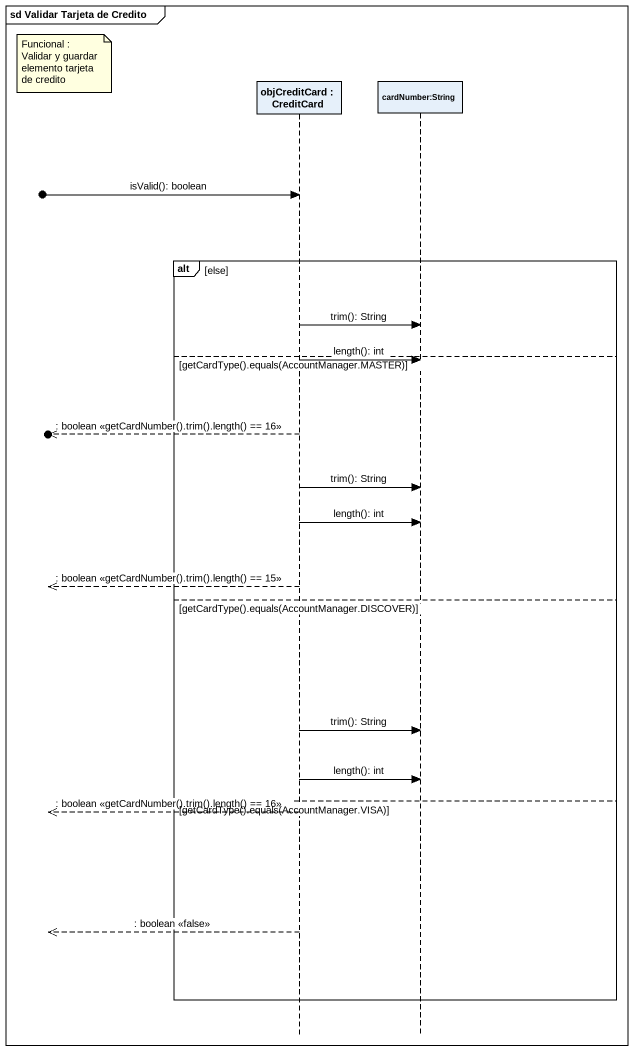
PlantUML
@startuml
mainframe sd Validar Tarjeta de Credito
hide footbox
participant "objCreditCard : CreditCard" as objCreditCard
participant "cardNumber:String" as cardNumber_String

note left of objCreditCard : Funcional : Validar y guardar elemento tarjeta de credito
[o-> objCreditCard : isValid(): boolean
alt else
  objCreditCard -> cardNumber_String : trim(): String
else getCardType().equals(AccountManager.MASTER)
  objCreditCard -> cardNumber_String : length(): int
  [o<<-- objCreditCard : : boolean <<getCardNumber().trim().length() == 16>>
  objCreditCard -> cardNumber_String : trim(): String
  objCreditCard -> cardNumber_String : length(): int
  [o<<-- objCreditCard : : boolean <<getCardNumber().trim().length() == 15>>
else getCardType().equals(AccountManager.DISCOVER)
  objCreditCard -> cardNumber_String : trim(): String
  objCreditCard -> cardNumber_String : length(): int
else getCardType().equals(AccountManager.VISA)
  [o<<-- objCreditCard : : boolean <<getCardNumber().trim().length() == 16>>
  [o<<-- objCreditCard : : boolean <<false>>
end
@enduml
